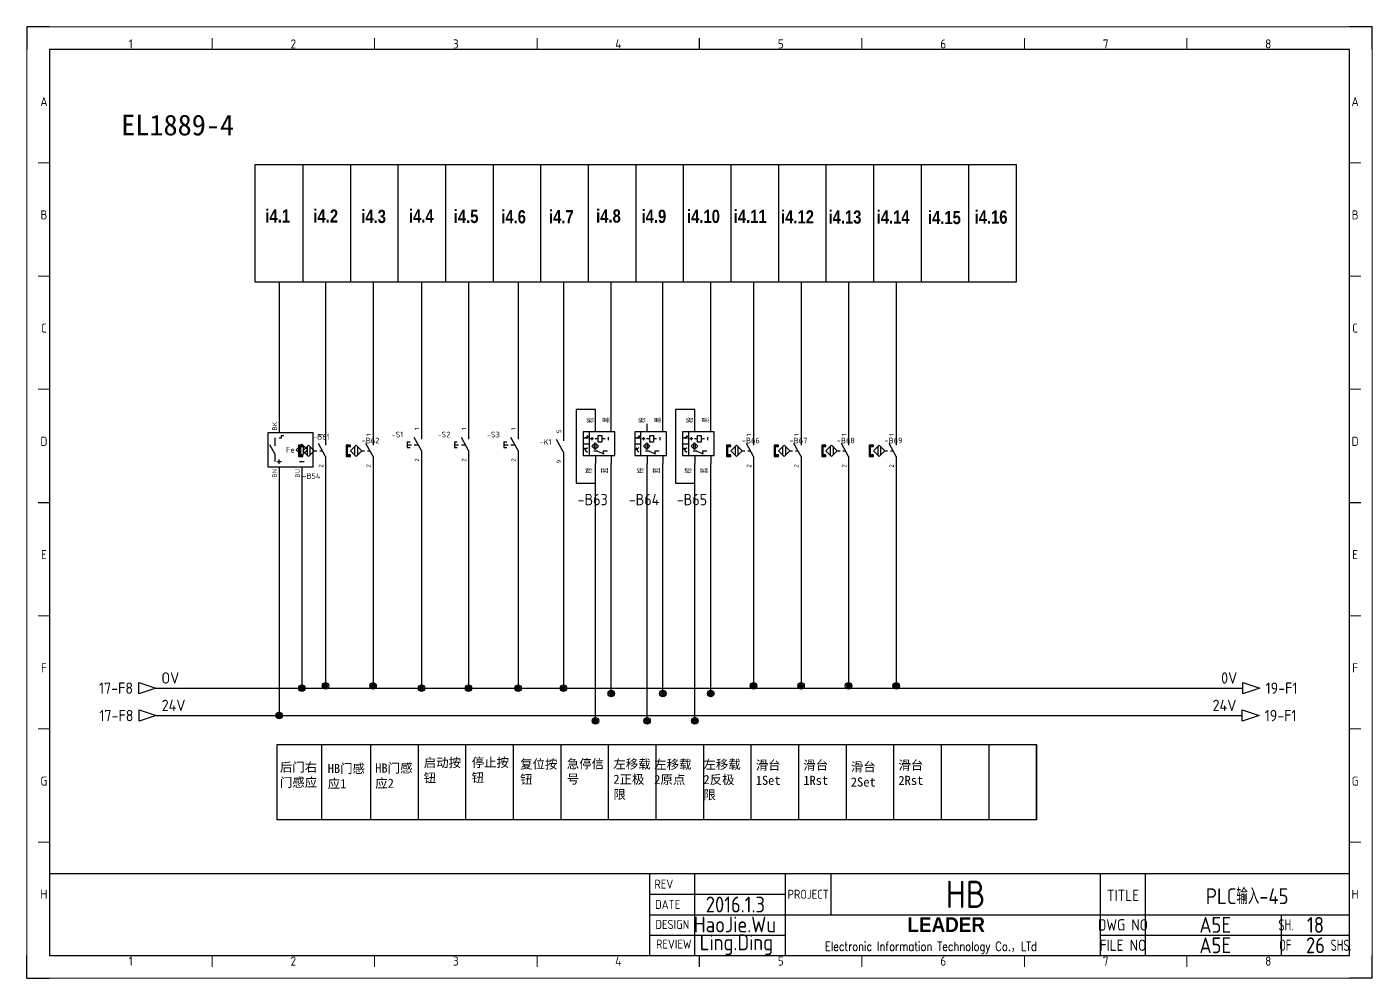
# Model space of a CAD drawing. Header units: millimetres. Extents: x -1699 to 15529, y -2130 to 61.
# Drawn here: x 9715 to 10309, y -2124 to -1704 of the extents above; entities that cross this region are included whole.
import ezdxf
from ezdxf.enums import TextEntityAlignment as Align

# ---------------------------------------------------------------- set-up
doc = ezdxf.new("R2010")
doc.units = ezdxf.units.MM
doc.header["$LTSCALE"] = 10
for name, color, linetype in [('AE_BOR', 1, 'Continuous'), ('SYMS', 7, 'Continuous'), ('TAGS', 51, 'Continuous'), ('TERMS', 123, 'Continuous'), ('WIREREF', 61, 'Continuous'), ('WIREREF_DEST', 61, 'Continuous'), ('XREF', 7, 'Continuous'), ('YEL_14_THHN', 7, 'Continuous'), ('图框_标题栏属性', 1, 'Continuous'), ('图框_标题栏文字', 6, 'Continuous'), ('轴1系统', 7, 'Continuous')]:
    doc.layers.add(name, color=color, linetype=linetype)
doc.layers.add('细实线', color=7, linetype='Continuous', lineweight=25)
doc.styles.add('ACGBTS', font='ISOCP.SHX')
doc.styles.add('CCFS', font='', dxfattribs={"height": 0.7})
doc.styles.get("Standard").update_dxf_attribs({"font": 'simplex.shx', "width": 0.8, "height": 1.625, "bigfont": 'spec_bar.shx'})
doc.styles.add('WD_IEC', font='ISOCP2.shx', dxfattribs={"height": 4, "bigfont": 'gbcbig.shx'})
doc.styles.add('工程字', font='gbenor.shx', dxfattribs={"bigfont": 'gbcbig.shx'})
doc.styles.get('CCFS').set_extended_font_data('SimSun')

# ---------------------------------------------------------------- blocks, each defined once
blk = doc.blocks.new('Border')
for p, q in [((584, 410), (10, 410)), ((10, 410), (10, 10)), ((584, 10), (584, 410)), ((10, 10), (584, 10))]:
    blk.add_line(p, q)
at = {"layer": 'AE_BOR', "color": 1, "lineweight": 30}
for p, q in [((10, 420), (0, 420)), ((0, 420), (0, 410)), ((594, 420), (584, 420)), ((594, 410), (594, 420)), ((297, 410), (297, 415)), ((5, 210), (10, 210)), ((584, 210), (589, 210)), ((0, 0), (0, 10)), ((297, 5), (297, 10)), ((594, 0), (594, 10)), ((0, 0), (10, 0)), ((594, 0), (584, 0))]:
    blk.add_line(p, q, dxfattribs=at)
at = {"layer": 'AE_BOR', "color": 1, "lineweight": 15}
for p, q in [((0, 420), (594, 420)), ((0, 0), (0, 420)), ((594, 420), (594, 0)), ((81.75, 410), (81.75, 415)), ((153.5, 410), (153.5, 415)), ((225.25, 410), (225.25, 415)), ((368.75, 410), (368.75, 415)), ((440.5, 410), (440.5, 415)), ((512.25, 410), (512.25, 415)), ((10, 360), (5, 360)), ((589, 360), (584, 360)), ((10, 310), (5, 310)), ((589, 310), (584, 310)), ((10, 260), (5, 260)), ((589, 260), (584, 260)), ((10, 160), (5, 160)), ((589, 160), (584, 160)), ((10, 110), (5, 110)), ((589, 110), (584, 110)), ((10, 60), (5, 60)), ((589, 60), (584, 60)), ((81.75, 5), (81.75, 10)), ((153.5, 5), (153.5, 10)), ((225.25, 5), (225.25, 10)), ((368.75, 5), (368.75, 10)), ((440.5, 5), (440.5, 10)), ((512.25, 5), (512.25, 10)), ((594, 0), (0, 0))]:
    blk.add_line(p, q, dxfattribs=at)
at = {"layer": 'AE_BOR', "color": 1, "lineweight": 15, "style": 'ACGBTS'}
for s, p in [('1', (45.875, 412.5)), ('2', (117.625, 412.5)), ('3', (189.375, 412.5)), ('4', (261.125, 412.5)), ('5', (332.875, 412.5)), ('6', (404.625, 412.5)), ('7', (476.375, 412.5)), ('8', (548.125, 412.5)), ('A', (7.5, 387)), ('A', (586.5, 387)), ('B', (7.5, 337)), ('B', (586.5, 337)), ('C', (7.5, 287)), ('C', (586.5, 287)), ('D', (7.5, 237)), ('D', (586.5, 237)), ('E', (7.5, 187)), ('E', (586.5, 187)), ('F', (7.5, 137)), ('F', (586.5, 137)), ('G', (7.5, 87)), ('G', (586.5, 87)), ('H', (7.5, 37)), ('H', (586.5, 37)), ('1', (45.875, 7.5)), ('2', (117.625, 7.5)), ('3', (189.375, 7.5)), ('4', (261.125, 7.5)), ('5', (332.875, 7.5)), ('6', (404.625, 7.5)), ('7', (476.375, 7.5)), ('8', (548.125, 7.5))]:
    blk.add_text(s, height=4, dxfattribs=at).set_placement(p, align=Align.MIDDLE)
blk = doc.blocks.new('TITLE3')
for p, q in [((-309, 0), (-309, 36)), ((-289, 0), (-289, 36)), ((-249, 0), (-249, 36)), ((-249, 0), (-249, 36)), ((-249, 0), (-249, 36)), ((-229, 36), (-229, 27)), ((-110, 0), (-110, 36)), ((-90, 0), (-90, 36)), ((-309, 27), (-249, 27)), ((-229, 27), (-229, 18)), ((-309, 18), (-248.01, 18)), ((-249, 18), (0, 18)), ((-30, 0), (-30, 18)), ((-309, 9), (-249, 9)), ((-110, 9), (0, 9)), ((-289, 4.18), (-289, 4.18)), ((-289, 4.18), (-289, 4.18))]:
    blk.add_line(p, q)
blk.add_lwpolyline([(-309, 36), (-574, 36), (-574, 0), (-309, 0)], close=True)
blk.add_lwpolyline([(-309, 0), (0, 0), (0, 36), (-309, 36)])
at = {"insert": (-248.01, 16.87), "char_height": 5, "attachment_point": 1}
blk.add_mtext_dynamic_manual_height_columns('\\pi52.854;{\\fArial Black|b0|i0|c0|p34;\\H1.3x;LEADER\\Fsimplex,spec_bar|c134;\\H1.0769x; }\\P\\pi16.37;{\\H0.8x;Electronic Information Technology Co.\\fSimSun|b0|i0|c134|p2;，\\Fsimplex,spec_bar|c134;LTd}', width=138.0147, gutter_width=8.12, heights=[69.93], dxfattribs=at)
at = {"layer": '图框_标题栏属性', "style": '工程字'}
for tag, height, p in [('版本', 7, (-271.17, 31.5)), ('项目', 12, (-169.5, 27)), ('名称', 7, (-45.16, 26.53)), ('日期', 7, (-271.17, 22.5)), ('制图', 7, (-271.33, 13.69)), ('文件', 7, (-59.26, 13.5)), ('页数', 7, (-16.34, 13.5)), ('审核', 7, (-270.7, 4.72)), ('图号', 7, (-59.26, 4.5)), ('总数', 7, (-16.34, 4.5))]:
    blk.add_attdef(tag, text='', height=height, dxfattribs=at).set_placement(p, align=Align.MIDDLE)
at = {"layer": '图框_标题栏文字', "style": '工程字'}
for s, height, p in [('REV', 4, (-302.75, 31.5)), ('DATE', 4, (-301.08, 22.5)), ('PROJECT', 4, (-239, 27)), ('TITLE', 5, (-100, 26.53)), ('DESIGN', 4, (-299, 13.69)), ('DWG NO', 5, (-100, 13.5)), ('REVIEW', 4, (-298.37, 5.01)), ('FILE NO', 5, (-100, 4.5))]:
    blk.add_text(s, height=height, dxfattribs=at).set_placement(p, align=Align.MIDDLE_CENTER)
at = {"layer": '图框_标题栏文字', "style": '工程字', "width": 0.8}
for s, p in [('SH.            ', (-15, 13.5)), ('OF        SHS.', (-15, 4.5))]:
    blk.add_text(s, height=5, dxfattribs=at).set_placement(p, align=Align.MIDDLE_CENTER)
blk = doc.blocks.new('*U271')
at = {"layer": 'SYMS'}
blk.add_line((0, 25.98), (0, -25.98), dxfattribs=at)
blk = doc.blocks.new('*U272')
at = {"layer": 'SYMS', "color": 0, "linetype": 'ByBlock', "lineweight": -2, "transparency": 16777216}
for p in [(0, 0), (21, 0), (42, 0), (63, 0), (84, 0), (105, 0), (126, 0), (147, 0), (168, 0), (189, 0), (210, 0), (231, 0), (252, 0), (273, 0), (294, 0), (315, 0)]:
    blk.add_blockref('*U271', p, dxfattribs=at)
blk = doc.blocks.new('HA1D3')
blk.add_lwpolyline([(0, 0), (-3.75, -1.25), (-3.75, 1.25)], close=True)
at = {"style": 'WD_IEC'}
for tag, p, height, flags in [('WIRENO', (1.25, 1), 2.5, 8), ('X1TERM01', (0, 0), 0.32, 1)]:
    blk.add_attdef(tag, p, '', height=height, dxfattribs=dict(at, flags=flags))
blk.add_attdef('XREF', text='', height=2.5, dxfattribs=at).set_placement((-5, 0), align=Align.MIDDLE_RIGHT)
at = {"style": 'WD_IEC', "flags": 1}
blk.add_attdef('SIGCODE', text='', height=1, dxfattribs=at).set_placement((-2.5, 1.8), align=Align.RIGHT)
at = {"style": 'WD_IEC'}
blk.add_attdef('DESC1', text='', height=2.5, dxfattribs=at).set_placement((1.25, -1), align=Align.TOP_LEFT)
blk = doc.blocks.new('VPX11IN3R')
for p, q in [((1, 5.25), (1, 6.25)), ((1, 6.25), (2, 6.25)), ((-1.875, -1.75), (-4.062, 2.188)), ((-1.875, 5.25), (-1.875, 1.75)), ((0, 5.25), (1, 5.25)), ((9.375, 1.875), (9.375, -1.875)), ((10.625, 1.875), (10.625, -1.875)), ((-1.875, -1.75), (-1.875, -5.25)), ((-1, -5.25), (1, -5.25)), ((0, -6.25), (0, -4.25)), ((9, -5.25), (11, -5.25))]:
    blk.add_line(p, q)
for points in [[(-5, -7.5), (15, -7.5), (15, 7.5), (-5, 7.5)], [(10, 2.5), (12.5, 0), (10, -2.5), (7.5, 0)]]:
    blk.add_lwpolyline(points, close=True)
at = {"style": 'WD_IEC'}
blk.add_text('Fe', height=2.5, dxfattribs=at).set_placement((6.875, 0), align=Align.MIDDLE_RIGHT)
for tag, p in [('INST', (-6.75, 10.25)), ('LOC', (-6.75, 6.75)), ('TAG1', (-6.75, 3.25)), ('DESC1', (-6.75, -5.2)), ('DESC3', (-6.75, -12.2)), ('DESC2', (-6.75, -8.7)), ('WDTAGALT', (-6.5, -15.5))]:
    blk.add_attdef(tag, text='', height=2.5, dxfattribs=at).set_placement(p, align=Align.RIGHT)
blk.add_attdef('TERM02', (-1, 8.5), '', height=2, rotation=90, dxfattribs=at)
at = {"style": 'WD_IEC', "flags": 1}
for tag, p, height in [('X2TERM02', (0, 7.5), 0.32), ('MFG', (17.75, 6.5), 1.5), ('CAT', (17.75, 4), 1.5), ('ASSYCODE', (16, -4), 1), ('FAMILY', (16, -5.5), 1), ('X8TERM01', (0, -7.5), 0.32), ('X8TERM03', (10, -7.5), 0.32), ('CATDESC', (16, -7), 1)]:
    blk.add_attdef(tag, p, '', height=height, dxfattribs=at)
at = {"lineweight": 15, "style": 'WD_IEC'}
blk.add_attdef('XREF', text='', height=2.5, dxfattribs=at).set_placement((-6.75, -1.35), align=Align.RIGHT)
at = {"style": 'WD_IEC'}
for tag, p in [('TERM01', (-1, -8.5)), ('TERM03', (9, -8.5))]:
    blk.add_attdef(tag, text='', height=2, rotation=90, dxfattribs=at).set_placement(p, align=Align.RIGHT)
blk = doc.blocks.new('WDDOT')
for radius in [0.72, 0.449, 0.223]:
    blk.add_circle((0, 0), radius)
blk = doc.blocks.new('VPB11')
for p, q in [((0, 7.5), (0, 2.5)), ((-6.25, 1.25), (-6.25, -1.25)), ((-6.25, 1.25), (-5, 1.25)), ((-6.25, 0), (-4.375, 0)), ((0, -2.5), (-3.125, 3.125)), ((-3.125, 0), (-1.389, 0)), ((-6.25, -1.25), (-5, -1.25)), ((0, -2.5), (0, -7.5))]:
    blk.add_line(p, q)
at = {"style": 'WD_IEC'}
for tag, p in [('INST', (-8, 10.25)), ('LOC', (-8, 6.75)), ('TAG1', (-8, 3.25)), ('DESC2', (-8, -13.85)), ('DESC1', (-8, -10.35)), ('DESC3', (-8, -17.35))]:
    blk.add_attdef(tag, text='', height=2.5, dxfattribs=at).set_placement(p, align=Align.RIGHT)
blk.add_attdef('TERM01', text='', height=2, rotation=90, dxfattribs=at).set_placement((-1, 7.5), align=Align.RIGHT)
at = {"style": 'WD_IEC', "flags": 1}
for tag, p, height in [('X2TERM01', (0, 7.5), 0.32), ('X1LINK', (0, 0), 0.32), ('CONTACT', (0.5, 4.5), 1), ('COMMON', (1.75, 3.25), 1), ('ASSYCODE', (1, -4), 1), ('FAMILY', (1, -5.5), 1), ('X8TERM02', (0, -7.5), 0.32), ('CATDESC', (1, -7), 1)]:
    blk.add_attdef(tag, p, '', height=height, dxfattribs=at)
at = {"style": 'WD_IEC', "flags": 9}
for tag, p in [('MFG', (-8.5, -0.25)), ('CAT', (-8.5, -2.75))]:
    blk.add_attdef(tag, text='', height=1.5, dxfattribs=at).set_placement(p, align=Align.RIGHT)
at = {"style": 'WD_IEC'}
blk.add_attdef('TERM02', (-1, -7.5), '', height=2, rotation=90, dxfattribs=at)
at = {"lineweight": 15, "style": 'WD_IEC'}
blk.add_attdef('XREF', text='', height=2.5, dxfattribs=at).set_placement((-8, -6.35), align=Align.RIGHT)
blk = doc.blocks.new('VCR21')
for p, q in [((0, 7.5), (0, 2.5)), ((0, -2.5), (-3.125, 3.125)), ((0, -2.5), (0, -7.5))]:
    blk.add_line(p, q)
at = {"style": 'WD_IEC'}
for tag, p in [('INST', (-5.25, 7.75)), ('LOC', (-5.25, 4.25)), ('TAG2', (-5.25, 0.75)), ('DESC1', (-5.25, -7.6)), ('XREF', (-5.25, -3.75)), ('DESC2', (-5.25, -11.1)), ('DESC3', (-5.25, -14.6))]:
    blk.add_attdef(tag, text='', height=2.5, dxfattribs=at).set_placement(p, align=Align.RIGHT)
blk.add_attdef('TERM01', text='', height=2, rotation=90, dxfattribs=at).set_placement((-1, 7.5), align=Align.RIGHT)
at = {"style": 'WD_IEC', "flags": 1}
for tag, p, height in [('X2TERM01', (0, 7.5), 0.32), ('X4LINK', (-2, 0), 0.32), ('X1LINK', (-0.5, 0), 0.32), ('CONTACT', (4, -3.5), 1), ('FAMILY', (4, -5), 1), ('COMMON', (5.25, -4.75), 1), ('X8TERM02', (0, -7.5), 0.32)]:
    blk.add_attdef(tag, p, '', height=height, dxfattribs=at)
at = {"style": 'WD_IEC'}
blk.add_attdef('TERM02', (-1, -7.5), '', height=2, rotation=90, dxfattribs=at)
blk = doc.blocks.new('*U277')
at = {"layer": 'SYMS'}
blk.add_line((0, -16.65), (0, 16.65), dxfattribs=at)
blk = doc.blocks.new('*U278')
at = {"layer": 'SYMS', "color": 0, "linetype": 'ByBlock', "lineweight": -2, "transparency": 16777216}
for p in [(0, 0), (21, 0), (42, 0), (63, 0), (84, 0), (105, 0), (126, 0), (147, 0), (168, 0), (189, 0), (210, 0), (231, 0), (252, 0), (273, 0), (294, 0)]:
    blk.add_blockref('*U277', p, dxfattribs=at)
blk = doc.blocks.new('HA1S1')
blk.add_lwpolyline([(0, 1.25), (3.75, 0), (0, -1.25)], close=True)
at = {"style": 'WD_IEC'}
for tag, height, flags, p in [('WIRENO', 2.5, 8, (-1.25, 1)), ('SIGCODE', 1, 1, (5, 1.8))]:
    blk.add_attdef(tag, text='', height=height, dxfattribs=dict(at, flags=flags)).set_placement(p, align=Align.RIGHT)
at = {"style": 'WD_IEC', "flags": 1}
blk.add_attdef('X4TERM01', (0, 0), '', height=0.32, dxfattribs=at)
at = {"style": 'WD_IEC'}
blk.add_attdef('XREF', text='', height=2.5, dxfattribs=at).set_placement((5, 0), align=Align.MIDDLE_LEFT)
blk.add_attdef('DESC1', text='', height=2.5, dxfattribs=at).set_placement((-1.25, -1), align=Align.TOP_RIGHT)
blk = doc.blocks.new('VPX11M')
for p, q in [((0, 7.5), (0, 2.5)), ((-8.125, 1.875), (-8.125, -1.875)), ((-6.875, 1.875), (-6.875, -1.875)), ((-5, 0), (-3.75, 0)), ((0, -2.5), (-3.125, 3.125)), ((-2.5, 0), (-1.389, 0)), ((0, -2.5), (0, -7.5))]:
    blk.add_line(p, q)
for points in [[(-11.25, 1.875), (-10, 1.875), (-10, 2.5), (-11.875, 2.5), (-11.875, -2.5), (-10, -2.5), (-10, -1.875), (-11.25, -1.875)], [(-7.5, 2.5), (-5, 0), (-7.5, -2.5), (-10, 0)]]:
    blk.add_lwpolyline(points, close=True)
for points in [[(-11.875, 2.5), (-11.875, 1.875), (-10, 2.5), (-10, 1.875)], [(-11.875, 1.875), (-11.875, -1.875), (-11.25, 1.875), (-11.25, -1.875)], [(-11.875, -1.875), (-11.875, -2.5), (-10, -1.875), (-10, -2.5)]]:
    blk.add_solid(points)
at = {"style": 'WD_IEC'}
for tag, p in [('INST', (-11.75, 10.25)), ('LOC', (-11.75, 6.75)), ('TAG1', (-11.75, 3.25)), ('DESC2', (-11.75, -13.35)), ('DESC1', (-11.75, -9.85)), ('DESC3', (-11.75, -16.85))]:
    blk.add_attdef(tag, text='', height=2.5, dxfattribs=at).set_placement(p, align=Align.RIGHT)
blk.add_attdef('TERM01', text='', height=2, rotation=90, dxfattribs=at).set_placement((-1, 7.5), align=Align.RIGHT)
at = {"style": 'WD_IEC', "flags": 1}
for tag, p, height in [('X2TERM01', (0, 7.5), 0.32), ('MFG', (2.75, 6.5), 1.5), ('X1LINK', (0, 0), 0.32), ('CAT', (2.75, 4), 1.5), ('ASSYCODE', (1, -4), 1), ('CONTACT', (1, -2.5), 1), ('FAMILY', (1, -5.5), 1), ('COMMON', (2.25, -3.75), 1), ('X8TERM02', (0, -7.5), 0.32), ('CATDESC', (1, -7), 1)]:
    blk.add_attdef(tag, p, '', height=height, dxfattribs=at)
at = {"style": 'WD_IEC'}
blk.add_attdef('TERM02', (-1, -7.5), '', height=2, rotation=90, dxfattribs=at)
at = {"lineweight": 15, "style": 'WD_IEC'}
for tag, p in [('XREF', (-11.75, -6)), ('WDTAGALT', (-11.5, -20))]:
    blk.add_attdef(tag, text='', height=2.5, dxfattribs=at).set_placement(p, align=Align.RIGHT)
blk = doc.blocks.new('4PINguangdiankaiguan')
for p, q in [((0, -3.5), (0, 0)), ((7, -3.5), (7, 0)), ((1.54, -3.5), (-5.46, -3.5)), ((-5.46, -3.5), (-5.46, -14)), ((-4.44, -5.83), (-3.81, -6.15)), ((-4.44, -6.46), (-4.44, -5.83)), ((-3.65, -5.52), (-3.89, -5.76)), ((-3.81, -6.46), (-3.81, -5.83)), ((-3.42, -5.29), (-3.73, -5.45)), ((-3.73, -5.45), (-3.57, -5.6)), ((-3.42, -5.76), (-3.65, -5.99)), ((-3.57, -5.6), (-3.42, -5.29)), ((-3.18, -5.52), (-3.5, -5.68)), ((-3.5, -5.68), (-3.34, -5.84)), ((-3.34, -5.84), (-3.18, -5.52)), ((-2.84, -3.5), (-2.84, -14)), ((-1.58, -5.8), (-1.58, -7.2)), ((8.54, -3.5), (1.54, -3.5)), ((5.63, -5.83), (5.63, -7.23)), ((8.54, -14), (8.54, -3.5)), ((-5.46, -8.75), (-2.84, -8.75)), ((-5.07, -6.15), (-3.18, -6.15)), ((-4.81, -11.11), (-5.05, -10.87)), ((-4.73, -11.03), (-4.89, -11.19)), ((-4.89, -11.19), (-4.58, -11.34)), ((-4.58, -10.87), (-4.81, -10.64)), ((-4.58, -11.34), (-4.73, -11.03)), ((-4.5, -10.79), (-4.66, -10.95)), ((-4.66, -10.95), (-4.34, -11.11)), ((-4.34, -11.11), (-4.5, -10.79)), ((-3.81, -6.15), (-4.44, -6.46)), ((-4.35, -11.1), (-3.58, -10.34)), ((-4.35, -10.71), (-4.35, -12.09)), ((-4.19, -10.79), (-4.35, -11.1)), ((-4.35, -11.1), (-4.03, -10.95)), ((-4.35, -11.75), (-3.58, -12.52)), ((-0.88, -6.5), (-2.28, -6.5)), ((-0.54, -8.76), (-0.54, -10.95)), ((1.21, -6.5), (-0.18, -6.5)), ((0.19, -8.76), (0.19, -10.95)), ((4.23, -6.5), (2.84, -6.5)), ((-5.46, -14), (8.54, -14)), ((0.95, -11.96), (-0.74, -11.96)), ((0, -14), (0, -17.5)), ((0.95, -11.96), (3.7, -13.19)), ((5.28, -11.96), (3.4, -11.96)), ((3.4, -11.96), (3.4, -13.37)), ((7, -14), (7, -17.5))]:
    blk.add_line(p, q)
for points in [[(1.21, -5.03), (2.84, -5.03), (2.84, -7.98), (1.21, -7.98)], [(-0.17, -8.4), (1.29, -9.86), (-0.17, -11.32), (-1.63, -9.86)]]:
    blk.add_lwpolyline(points, close=True)
for points in [[(-3.73, -5.45), (-3.57, -5.6), (-3.42, -5.29)], [(-3.5, -5.68), (-3.34, -5.84), (-3.18, -5.52)], [(-4.73, -11.03), (-4.89, -11.19), (-4.58, -11.34)], [(-4.5, -10.79), (-4.66, -10.95), (-4.34, -11.11)], [(-4.03, -10.95), (-4.19, -10.79), (-4.35, -11.1)]]:
    blk.add_solid(points)
at = {"style": 'WD_IEC'}
for tag, height, p in [('INST', 1.89, (-6.69, -0.35)), ('TAG1', 1.75, (-6.69, -6.48)), ('LOC', 1.89, (-6.69, -3.15)), ('DESC1', 1.89, (-6.69, -12.39)), ('XREF', 1.75, (-6.69, -9.69)), ('DESC3', 1.89, (-6.69, -17.99)), ('DESC2', 1.89, (-6.69, -15.19))]:
    blk.add_attdef(tag, text='', height=height, dxfattribs=at).set_placement(p, align=Align.RIGHT)
at = {"style": 'WD_IEC', "flags": 1}
for tag, p, height in [('X2TERM01', (0, 0), 0.224), ('X2TERM02', (7, 0), 0.224), ('MFG', (9.11, -4.46), 1.05), ('CAT', (9.11, -6.21), 1.05), ('X4LINK', (-5.49, -8.76), 0.224), ('X1LINK', (8.51, -8.76), 0.224), ('ASSYCODE', (9.24, -11.95), 0.7), ('X8TERM03', (0, -17.5), 0.224), ('X8TERM04', (7, -17.5), 0.224), ('FAMILY', (9.24, -13), 0.7), ('CATDESC', (9.24, -14.05), 0.7)]:
    blk.add_attdef(tag, p, '', height=height, dxfattribs=at)
at = {"style": 'WD_IEC'}
for tag, height, p in [('TERM01', 1.5, (-0.7, -0.19)), ('TERM02', 1.4, (6.3, -0.19))]:
    blk.add_attdef(tag, text='', height=height, rotation=90, dxfattribs=at).set_placement(p, align=Align.RIGHT)
for tag, p in [('TERM03', (-0.7, -17.82)), ('TERM04', (6.3, -17.82))]:
    blk.add_attdef(tag, p, '', height=1.4, rotation=90, dxfattribs=at)

msp = doc.modelspace()

# ---------------------------------------------------------------- linework, layer by layer
at = {"layer": 'SYMS'}
for p, q in [((9815.66, -1764.71), (9836.66, -1764.71)), ((9844.97, -2020.76), (9844.97, -2054.07))]:
    msp.add_line(p, q, dxfattribs=at)
for points in [[(9815.66, -1764.71), (10151.66, -1764.71), (10151.66, -1816.68), (9815.66, -1816.68)], [(9825.34, -2020.76), (10160.69, -2020.76), (10160.69, -2054.07), (9825.34, -2054.07)]]:
    msp.add_lwpolyline(points, close=True, dxfattribs=at)
at = {"layer": 'YEL_14_THHN'}
for p, q in [((9826.24, -1816.68), (9826.24, -1883.19)), ((9846.67, -1816.68), (9846.67, -1883.59)), ((9867.67, -1816.68), (9867.67, -1883.59)), ((9889.04, -1816.68), (9889.04, -1880.97)), ((9909.85, -1816.68), (9909.85, -1880.97)), ((9931.71, -1816.68), (9931.71, -1880.97)), ((9951.76, -1816.68), (9951.76, -1881.74)), ((9972.89, -1879.29), (9972.89, -1816.68)), ((9995.68, -1879.29), (9995.68, -1816.68)), ((10016.78, -1879.29), (10016.78, -1816.68)), ((10035.67, -1816.68), (10035.67, -1883.59)), ((10056.67, -1816.68), (10056.67, -1883.59)), ((10077.67, -1816.68), (10077.67, -1883.59)), ((10098.67, -1816.68), (10098.67, -1883.59)), ((9965.89, -1872.91), (9957.32, -1872.91)), ((9957.32, -1872.91), (9957.32, -1905.4)), ((9965.89, -1879.29), (9965.89, -1872.91)), ((10009.78, -1872.91), (10001.21, -1872.91)), ((10001.21, -1872.91), (10001.21, -1905.4)), ((10009.78, -1879.29), (10009.78, -1872.91)), ((9826.24, -1898.19), (9826.24, -2008.06)), ((9836.24, -1898.19), (9836.24, -1995.96)), ((9846.67, -1898.59), (9846.67, -1994.92)), ((9867.67, -1898.59), (9867.67, -1994.92)), ((9889.04, -1895.97), (9889.04, -1995.96)), ((9909.85, -1895.97), (9909.85, -1995.96)), ((9931.71, -1895.97), (9931.71, -1995.96)), ((9951.76, -1896.74), (9951.76, -1995.96)), ((9965.89, -2010.42), (9965.89, -1896.79)), ((9972.89, -1998.32), (9972.89, -1896.79)), ((9988.68, -2010.42), (9988.68, -1896.79)), ((9995.68, -1998.32), (9995.68, -1896.79)), ((10009.78, -2010.42), (10009.78, -1896.79)), ((10016.78, -1998.32), (10016.78, -1896.79)), ((10035.67, -1898.59), (10035.67, -1994.92)), ((10056.67, -1898.59), (10056.67, -1994.92)), ((10077.67, -1898.59), (10077.67, -1994.92)), ((10098.67, -1898.59), (10098.67, -1994.92)), ((9957.32, -1905.4), (9965.89, -1905.4)), ((10001.21, -1905.4), (10009.78, -1905.4)), ((9771.71, -1995.96), (10251.79, -1995.96)), ((9771.87, -2008.06), (10251.41, -2008.06))]:
    msp.add_line(p, q, dxfattribs=at)

# ---------------------------------------------------------------- block references
ref = msp.add_blockref('TITLE3', (10298.84, -2113.97))
ref.add_attrib('总数', '26', dxfattribs={"layer": '图框_标题栏属性', "height": 7, "style": '工程字'}).set_placement((10283.84, -2109.47), align=Align.MIDDLE)
ref.add_attrib('页数', '18', dxfattribs={"layer": '图框_标题栏属性', "height": 7, "style": '工程字'}).set_placement((10283.84, -2100.47), align=Align.MIDDLE)
ref.add_attrib('文件', 'A5E', dxfattribs={"layer": '图框_标题栏属性', "height": 7, "style": '工程字'}).set_placement((10239.58, -2100.47), align=Align.MIDDLE)
ref.add_attrib('图号', 'A5E', dxfattribs={"layer": '图框_标题栏属性', "height": 7, "style": '工程字'}).set_placement((10239.58, -2109.47), align=Align.MIDDLE)
ref.add_attrib('名称', 'PLC输入-45', dxfattribs={"layer": '图框_标题栏属性', "height": 7, "style": '工程字'}).set_placement((10253.68, -2087.44), align=Align.MIDDLE)
ref.add_attrib('项目', 'HB', dxfattribs={"layer": '图框_标题栏属性', "height": 12, "style": '工程字'}).set_placement((10129.34, -2086.97), align=Align.MIDDLE)
ref.add_attrib('审核', 'Ling.Ding', dxfattribs={"layer": '图框_标题栏属性', "height": 7, "style": '工程字'}).set_placement((10028.13, -2109.25), align=Align.MIDDLE)
ref.add_attrib('制图', 'HaoJie.Wu', dxfattribs={"layer": '图框_标题栏属性', "height": 7, "style": '工程字'}).set_placement((10027.51, -2100.28), align=Align.MIDDLE)
ref.add_attrib('日期', '2016.1.3', dxfattribs={"layer": '图框_标题栏属性', "height": 7, "style": '工程字'}).set_placement((10027.67, -2091.47), align=Align.MIDDLE)
at = {"layer": 'AE_BOR'}
msp.add_blockref('Border', (9714.84, -2123.97), dxfattribs=at)
at = {"layer": 'SYMS'}
for name, p in [('*U272', (9836.66, -1790.69)), ('*U278', (9866.69, -2037.41))]:
    msp.add_blockref(name, p, dxfattribs=at)
ref = msp.add_blockref('VPX11IN3R', (9826.24, -1890.69), dxfattribs=at)
ref.add_attrib('TERM03', 'BU', dxfattribs={"layer": 'TERMS', "height": 2, "rotation": 90, "style": 'WD_IEC'}).set_placement((9835.24, -1899.19), align=Align.RIGHT)
ref.add_attrib('TERM02', 'BK', (9825.24, -1882.19), dxfattribs={"layer": 'TERMS', "height": 2, "rotation": 90, "style": 'WD_IEC'})
ref.add_attrib('TERM01', 'BN', dxfattribs={"layer": 'TERMS', "height": 2, "rotation": 90, "style": 'WD_IEC'}).set_placement((9825.24, -1899.19), align=Align.RIGHT)
ref.add_attrib('TAG1', '-B54', dxfattribs={"layer": 'TAGS', "height": 2.5, "style": 'WD_IEC'}).set_placement((9844.46, -1903.54), align=Align.RIGHT)
ref = msp.add_blockref('VPB11', (9889.04, -1888.47), dxfattribs=at)
ref.add_attrib('TERM02', '2', (9888.04, -1895.97), dxfattribs={"layer": 'TERMS', "height": 2, "rotation": 90, "style": 'WD_IEC'})
ref.add_attrib('TERM01', '1', dxfattribs={"layer": 'TERMS', "height": 2, "rotation": 90, "style": 'WD_IEC'}).set_placement((9888.04, -1880.97), align=Align.RIGHT)
ref.add_attrib('TAG1', '-S1', dxfattribs={"layer": 'TAGS', "height": 2.5, "style": 'WD_IEC'}).set_placement((9881.04, -1885.22), align=Align.RIGHT)
ref = msp.add_blockref('VPB11', (9909.85, -1888.47), dxfattribs=at)
ref.add_attrib('TERM02', '2', (9908.85, -1895.97), dxfattribs={"layer": 'TERMS', "height": 2, "rotation": 90, "style": 'WD_IEC'})
ref.add_attrib('TERM01', '1', dxfattribs={"layer": 'TERMS', "height": 2, "rotation": 90, "style": 'WD_IEC'}).set_placement((9908.85, -1880.97), align=Align.RIGHT)
ref.add_attrib('TAG1', '-S2', dxfattribs={"layer": 'TAGS', "height": 2.5, "style": 'WD_IEC'}).set_placement((9901.85, -1885.22), align=Align.RIGHT)
ref = msp.add_blockref('VPB11', (9931.71, -1888.47), dxfattribs=at)
ref.add_attrib('TERM02', '2', (9930.71, -1895.97), dxfattribs={"layer": 'TERMS', "height": 2, "rotation": 90, "style": 'WD_IEC'})
ref.add_attrib('TERM01', '1', dxfattribs={"layer": 'TERMS', "height": 2, "rotation": 90, "style": 'WD_IEC'}).set_placement((9930.71, -1880.97), align=Align.RIGHT)
ref.add_attrib('TAG1', '-S3', dxfattribs={"layer": 'TAGS', "height": 2.5, "style": 'WD_IEC'}).set_placement((9923.71, -1885.22), align=Align.RIGHT)
ref = msp.add_blockref('VCR21', (9951.76, -1889.24), dxfattribs=at)
ref.add_attrib('TERM02', '9', (9950.76, -1896.74), dxfattribs={"layer": 'TERMS', "height": 2, "rotation": 90, "style": 'WD_IEC'})
ref.add_attrib('TERM01', '5', dxfattribs={"layer": 'TERMS', "height": 2, "rotation": 90, "style": 'WD_IEC'}).set_placement((9950.76, -1881.74), align=Align.RIGHT)
ref.add_attrib('TAG2', '-K1', dxfattribs={"layer": 'TAGS', "height": 2.5, "style": 'WD_IEC'}).set_placement((9946.51, -1888.49), align=Align.RIGHT)
ref = msp.add_blockref('VPX11M', (9846.67, -1891.09), dxfattribs=at)
ref.add_attrib('TERM02', '2', (9845.67, -1898.59), dxfattribs={"layer": 'TERMS', "height": 2, "rotation": 90, "style": 'WD_IEC'})
ref.add_attrib('TERM01', '1', dxfattribs={"layer": 'TERMS', "height": 2, "rotation": 90, "style": 'WD_IEC'}).set_placement((9845.67, -1883.59), align=Align.RIGHT)
ref.add_attrib('TAG1', '-B61', dxfattribs={"layer": 'TAGS', "height": 2.5, "style": 'WD_IEC'}).set_placement((9848.54, -1886.24), align=Align.RIGHT)
ref = msp.add_blockref('VPX11M', (9867.67, -1891.09), dxfattribs=at)
ref.add_attrib('TERM02', '2', (9866.67, -1898.59), dxfattribs={"layer": 'TERMS', "height": 2, "rotation": 90, "style": 'WD_IEC'})
ref.add_attrib('TERM01', '1', dxfattribs={"layer": 'TERMS', "height": 2, "rotation": 90, "style": 'WD_IEC'}).set_placement((9866.67, -1883.59), align=Align.RIGHT)
ref.add_attrib('TAG1', '-B62', dxfattribs={"layer": 'TAGS', "height": 2.5, "style": 'WD_IEC'}).set_placement((9870.47, -1887.84), align=Align.RIGHT)
ref = msp.add_blockref('VPX11M', (10035.67, -1891.09), dxfattribs=at)
ref.add_attrib('TERM02', '2', (10034.67, -1898.59), dxfattribs={"layer": 'TERMS', "height": 2, "rotation": 90, "style": 'WD_IEC'})
ref.add_attrib('TERM01', '1', dxfattribs={"layer": 'TERMS', "height": 2, "rotation": 90, "style": 'WD_IEC'}).set_placement((10034.67, -1883.59), align=Align.RIGHT)
ref.add_attrib('TAG1', '-B66', dxfattribs={"layer": 'TAGS', "height": 2.5, "style": 'WD_IEC'}).set_placement((10038.47, -1887.84), align=Align.RIGHT)
ref = msp.add_blockref('VPX11M', (10056.67, -1891.09), dxfattribs=at)
ref.add_attrib('TERM02', '2', (10055.67, -1898.59), dxfattribs={"layer": 'TERMS', "height": 2, "rotation": 90, "style": 'WD_IEC'})
ref.add_attrib('TERM01', '1', dxfattribs={"layer": 'TERMS', "height": 2, "rotation": 90, "style": 'WD_IEC'}).set_placement((10055.67, -1883.59), align=Align.RIGHT)
ref.add_attrib('TAG1', '-B67', dxfattribs={"layer": 'TAGS', "height": 2.5, "style": 'WD_IEC'}).set_placement((10059.47, -1887.84), align=Align.RIGHT)
ref = msp.add_blockref('VPX11M', (10077.67, -1891.09), dxfattribs=at)
ref.add_attrib('TERM02', '2', (10076.67, -1898.59), dxfattribs={"layer": 'TERMS', "height": 2, "rotation": 90, "style": 'WD_IEC'})
ref.add_attrib('TERM01', '1', dxfattribs={"layer": 'TERMS', "height": 2, "rotation": 90, "style": 'WD_IEC'}).set_placement((10076.67, -1883.59), align=Align.RIGHT)
ref.add_attrib('TAG1', '-B68', dxfattribs={"layer": 'TAGS', "height": 2.5, "style": 'WD_IEC'}).set_placement((10080.47, -1887.84), align=Align.RIGHT)
ref = msp.add_blockref('VPX11M', (10098.67, -1891.09), dxfattribs=at)
ref.add_attrib('TERM02', '2', (10097.67, -1898.59), dxfattribs={"layer": 'TERMS', "height": 2, "rotation": 90, "style": 'WD_IEC'})
ref.add_attrib('TERM01', '1', dxfattribs={"layer": 'TERMS', "height": 2, "rotation": 90, "style": 'WD_IEC'}).set_placement((10097.67, -1883.59), align=Align.RIGHT)
ref.add_attrib('TAG1', '-B69', dxfattribs={"layer": 'TAGS', "height": 2.5, "style": 'WD_IEC'}).set_placement((10101.47, -1887.84), align=Align.RIGHT)
ref = msp.add_blockref('HA1D3', (9771.71, -1995.96), dxfattribs=dict(at, xscale=2, yscale=2, zscale=2))
ref.add_attrib('XREF', '17-F8', dxfattribs={"layer": 'XREF', "height": 5, "style": 'WD_IEC'}).set_placement((9761.71, -1995.96), align=Align.MIDDLE_RIGHT)
ref.add_attrib('WIRENO', 'OV', (9774.21, -1993.96), dxfattribs={"layer": 'WIREREF_DEST', "height": 5, "style": 'WD_IEC', "flags": 8})
ref = msp.add_blockref('HA1S1', (10251.79, -1995.96), dxfattribs=dict(at, xscale=2, yscale=2, zscale=2))
ref.add_attrib('XREF', '19-F1', dxfattribs={"layer": 'XREF', "height": 5, "style": 'WD_IEC'}).set_placement((10261.79, -1995.96), align=Align.MIDDLE_LEFT)
ref.add_attrib('WIRENO', '0V', dxfattribs={"layer": 'WIREREF', "height": 5, "style": 'WD_IEC', "flags": 8}).set_placement((10249.29, -1993.96), align=Align.RIGHT)
at = {"layer": 'SYMS', "xscale": 2, "yscale": 2, "zscale": 2}
for p in [(9836.24, -1995.96), (9846.67, -1994.92), (9867.67, -1994.92), (9889.04, -1995.96), (9909.85, -1995.96), (9931.71, -1995.96), (9951.76, -1995.96), (10035.67, -1994.92), (10056.67, -1994.92), (10077.67, -1994.92), (10098.67, -1994.92), (9972.89, -1998.32), (9995.68, -1998.32), (10016.78, -1998.32), (9826.24, -2008.06), (9965.89, -2010.42), (9988.68, -2010.42), (10009.78, -2010.42)]:
    msp.add_blockref('WDDOT', p, dxfattribs=at)
at = {"layer": 'SYMS'}
ref = msp.add_blockref('HA1D3', (9771.87, -2008.06), dxfattribs=dict(at, xscale=2, yscale=2, zscale=2))
ref.add_attrib('XREF', '17-F8', dxfattribs={"layer": 'XREF', "height": 5, "style": 'WD_IEC'}).set_placement((9761.87, -2008.06), align=Align.MIDDLE_RIGHT)
ref.add_attrib('WIRENO', '24V', (9774.37, -2006.06), dxfattribs={"layer": 'WIREREF_DEST', "height": 5, "style": 'WD_IEC', "flags": 8})
ref = msp.add_blockref('HA1S1', (10251.41, -2008.06), dxfattribs=dict(at, xscale=2, yscale=2, zscale=2))
ref.add_attrib('XREF', '19-F1', dxfattribs={"layer": 'XREF', "height": 5, "style": 'WD_IEC'}).set_placement((10261.41, -2008.06), align=Align.MIDDLE_LEFT)
ref.add_attrib('WIRENO', '24V', dxfattribs={"layer": 'WIREREF', "height": 5, "style": 'WD_IEC', "flags": 8}).set_placement((10248.91, -2006.06), align=Align.RIGHT)
at = {"layer": '轴1系统'}
ref = msp.add_blockref('4PINguangdiankaiguan', (9965.89, -1879.29), dxfattribs=at)
ref.add_attrib('TERM04', '蓝', (9971.44, -1901.1), dxfattribs={"layer": 'TERMS', "height": 2.5, "rotation": 90, "style": 'WD_IEC'})
ref.add_attrib('TERM02', '黑', dxfattribs={"layer": 'TERMS', "height": 2.5, "rotation": 90, "style": 'WD_IEC'}).set_placement((9972.08, -1876.32), align=Align.RIGHT)
ref.add_attrib('TAG1', '-B63', dxfattribs={"layer": 'TAGS', "height": 5, "style": 'WD_IEC'}).set_placement((9971.32, -1915.18), align=Align.RIGHT)
ref.add_attrib('TERM01', '粉', dxfattribs={"layer": 'TERMS', "height": 2.5, "rotation": 90, "style": 'WD_IEC'}).set_placement((9965.08, -1876.32), align=Align.RIGHT)
ref.add_attrib('TERM03', '棕', (9964.44, -1901.1), dxfattribs={"layer": 'TERMS', "height": 2.5, "rotation": 90, "style": 'WD_IEC'})
ref = msp.add_blockref('4PINguangdiankaiguan', (9988.68, -1879.29), dxfattribs=at)
ref.add_attrib('TERM04', '蓝', (9994.23, -1901.1), dxfattribs={"layer": 'TERMS', "height": 2.5, "rotation": 90, "style": 'WD_IEC'})
ref.add_attrib('TERM02', '黑', dxfattribs={"layer": 'TERMS', "height": 2.5, "rotation": 90, "style": 'WD_IEC'}).set_placement((9994.87, -1876.32), align=Align.RIGHT)
ref.add_attrib('TAG1', '-B64', dxfattribs={"layer": 'TAGS', "height": 5, "style": 'WD_IEC'}).set_placement((9994.11, -1915.18), align=Align.RIGHT)
ref.add_attrib('TERM01', '粉', dxfattribs={"layer": 'TERMS', "height": 2.5, "rotation": 90, "style": 'WD_IEC'}).set_placement((9987.87, -1876.32), align=Align.RIGHT)
ref.add_attrib('TERM03', '棕', (9987.23, -1901.1), dxfattribs={"layer": 'TERMS', "height": 2.5, "rotation": 90, "style": 'WD_IEC'})
ref = msp.add_blockref('4PINguangdiankaiguan', (10009.78, -1879.29), dxfattribs=at)
ref.add_attrib('TERM04', '蓝', (10015.33, -1901.1), dxfattribs={"layer": 'TERMS', "height": 2.5, "rotation": 90, "style": 'WD_IEC'})
ref.add_attrib('TERM02', '黑', dxfattribs={"layer": 'TERMS', "height": 2.5, "rotation": 90, "style": 'WD_IEC'}).set_placement((10015.97, -1876.32), align=Align.RIGHT)
ref.add_attrib('TAG1', '-B65', dxfattribs={"layer": 'TAGS', "height": 5, "style": 'WD_IEC'}).set_placement((10015.21, -1915.18), align=Align.RIGHT)
ref.add_attrib('TERM01', '粉', dxfattribs={"layer": 'TERMS', "height": 2.5, "rotation": 90, "style": 'WD_IEC'}).set_placement((10008.97, -1876.32), align=Align.RIGHT)
ref.add_attrib('TERM03', '棕', (10008.33, -1901.1), dxfattribs={"layer": 'TERMS', "height": 2.5, "rotation": 90, "style": 'WD_IEC'})

# ---------------------------------------------------------------- texts
at = {"layer": 'SYMS', "attachment_point": 1, "style": 'CCFS'}
for s, heights, insert, char_height in [('\\P{\\fSimSun|b1|i0|c134|p2;EL1889-4}', [28.12], (9756.45, -1727.43), 9.1652), ('\\P后门右门感应', [28.12], (9826.56, -2022.12), 4.024), ('\\PHB门感应1', [28.12], (9847.68, -2022.69), 4.024), ('\\PHB门感应2', [28.12], (9868.67, -2022.51), 4.024), ('\\P启动按钮', [28.12], (9890.08, -2020.13), 4.024), ('\\P停止按钮', [28.12], (9911.24, -2020.02), 4.024), ('\\P复位按钮', [34.76], (9932.63, -2020.76), 4.024), ('\\P急停信号', [34.76], (9953.24, -2020.65), 4.024), ('\\P左移载2正极限', [28.12], (9973.8, -2020.74), 4.024), ('\\P左移载2原点', [28.12], (9991.85, -2020.89), 4.024), ('\\P左移载2反极限', [28.12], (10013.57, -2020.89), 4.024), ('\\P滑台1Set', [28.12], (10036.68, -2021.23), 4.024), ('\\P滑台1Rst', [28.12], (10057.68, -2021.23), 4.024), ('\\P滑台2Set', [28.12], (10078.68, -2021.96), 4.024), ('\\P滑台2Rst', [28.12], (10099.68, -2021.23), 4.024)]:
    msp.add_mtext_dynamic_manual_height_columns(s, width=17.3119, gutter_width=0, heights=heights, dxfattribs=dict(at, insert=insert, char_height=char_height))
at = {"layer": '细实线', "char_height": 5.8437, "width": 4.8714, "attachment_point": 1}
for s, insert in [('{\\fArial|b1|i0|c0|p34;i4.1}', (9820.16, -1784.56)), ('{\\fArial|b1|i0|c0|p34;i4.2}', (9841.35, -1784.57)), ('{\\fArial|b1|i0|c0|p34;i4.3}', (9862.49, -1784.74)), ('{\\fArial|b1|i0|c0|p34;i4.4}', (9883.53, -1784.57)), ('{\\fArial|b1|i0|c0|p34;i4.5}', (9903.33, -1784.74)), ('{\\fArial|b1|i0|c0|p34;i4.6}', (9924.29, -1784.89)), ('{\\fArial|b1|i0|c0|p34;i4.7}', (9945.36, -1784.89)), ('{\\fArial|b1|i0|c0|p34;i4.8}', (9966.19, -1784.55)), ('{\\fArial|b1|i0|c0|p34;i4.9}', (9986.25, -1784.72)), ('{\\fArial|b1|i0|c0|p34;i4.10}', (10006.32, -1784.72)), ('{\\fArial|b1|i0|c0|p34;i4.11}', (10026.97, -1784.72)), ('{\\fArial|b1|i0|c0|p34;i4.12}', (10047.85, -1784.93)), ('{\\fArial|b1|i0|c0|p34;i4.13}', (10068.81, -1785.01)), ('{\\fArial|b1|i0|c0|p34;i4.14}', (10090.07, -1785.02)), ('{\\fArial|b1|i0|c0|p34;i4.15}', (10112.71, -1785.22)), ('{\\fArial|b1|i0|c0|p34;i4.16}', (10133.31, -1785.04))]:
    msp.add_mtext(s, dxfattribs=dict(at, insert=insert))

doc.saveas('drawing.dxf')
